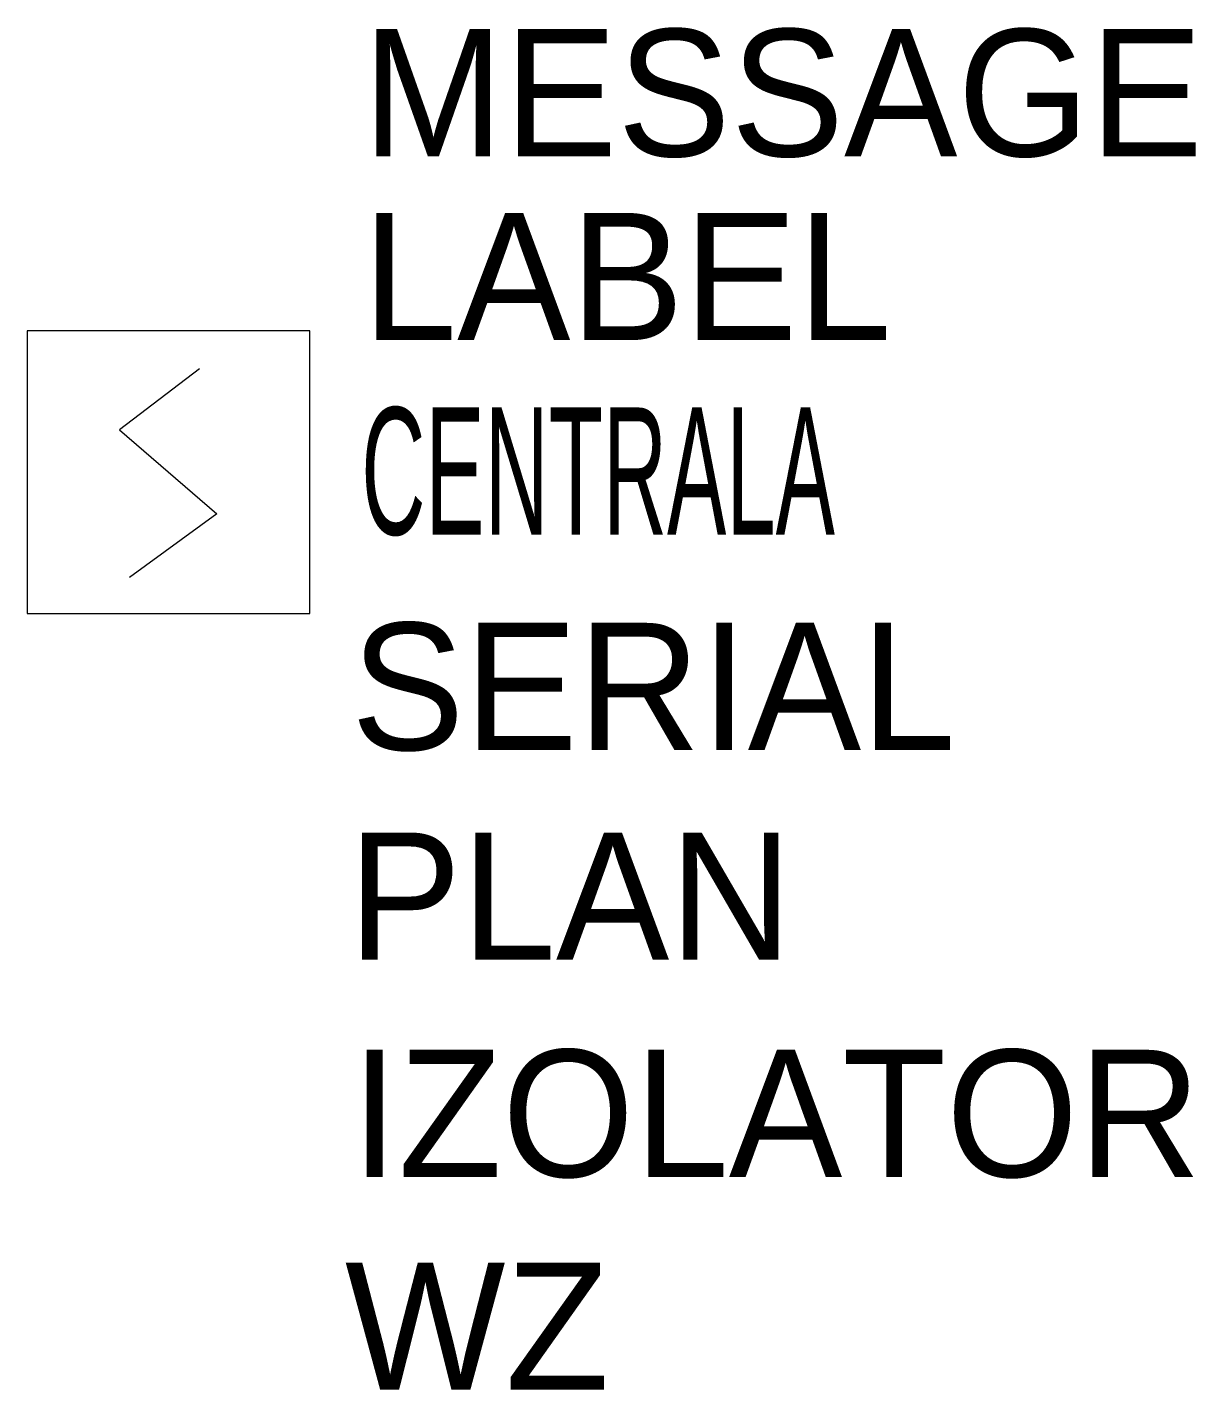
# Model space of a CAD drawing. Header units: millimetres. Extents: x 0 to 1655, y -1099 to 830.
import ezdxf

# ---------------------------------------------------------------- set-up
doc = ezdxf.new("R2010")
doc.units = ezdxf.units.MM
doc.header["$LTSCALE"] = 0.25
doc.layers.get('0').update_dxf_attribs({"color": 252})
doc.styles.add('Opisest3', font='arial.ttf', dxfattribs={"width": 0.5})
doc.styles.get("Standard").update_dxf_attribs({"font": 'PM_SMPLX.shx'})

msp = doc.modelspace()

# ---------------------------------------------------------------- linework, layer by layer
for p, q in [((244, 346), (130.6, 260)), ((130.6, 260), (268.7, 141)), ((268.7, 141), (145, 51))]:
    msp.add_line(p, q)
msp.add_lwpolyline([(0, 0), (400, 0), (400, 400), (0, 400)], close=True)

# ---------------------------------------------------------------- texts
at = {"flags": 9}
for tag, p in [('MESSAGE', (474.5, 647)), ('LABEL', (474.8, 386.9)), ('SERIAL', (458.5, -193.3)), ('PLAN', (454.2, -490.2)), ('IZOLATOR', (458.5, -797.6)), ('WZ', (449.9, -1098.8))]:
    msp.add_attdef(tag, p, 'xx', height=180, dxfattribs=at)
at = {"style": 'Opisest3', "width": 0.5, "flags": 8}
msp.add_attdef('CENTRALA', (473, 111.5), 'xx', height=180, dxfattribs=at)

doc.saveas('drawing.dxf')
